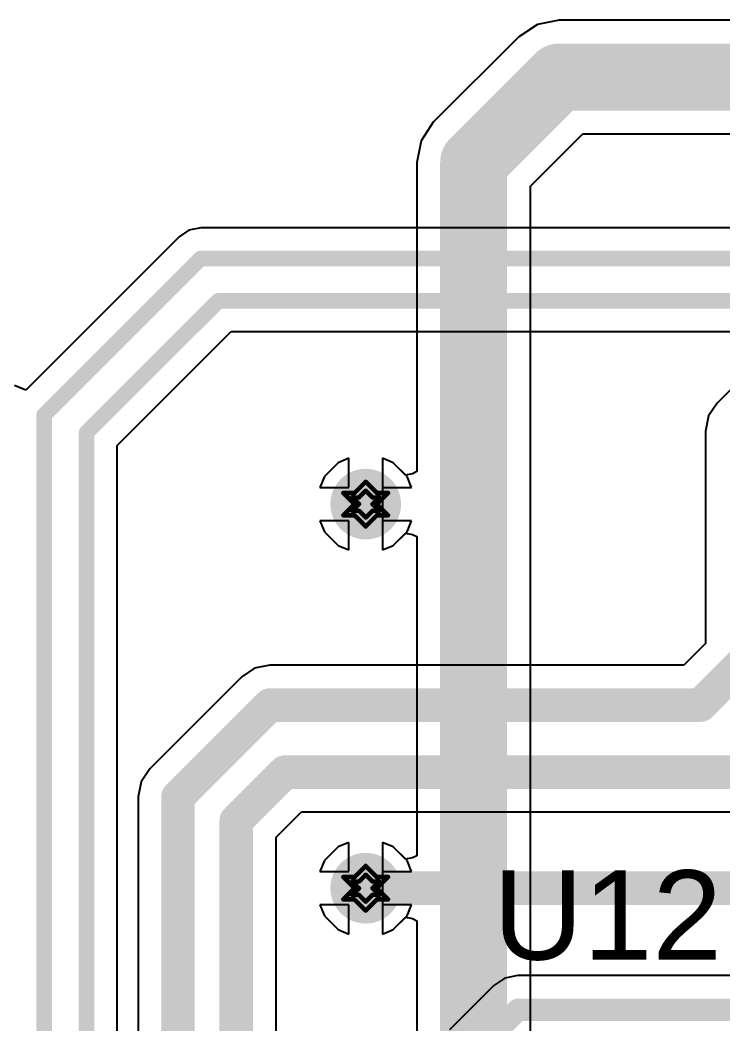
# Model space of a CAD drawing. Header units: inches. Extents: x -18 to 237, y -41 to 211.
# Drawn here: x 44.58 to 52.58, y 69.4 to 80.82 of the extents above; entities that cross this region are included whole.
import ezdxf

# ---------------------------------------------------------------- set-up
doc = ezdxf.new("R2010")
doc.units = ezdxf.units.IN
for name, color, linetype in [('Bottom Layer', 5, 'Continuous'), ('Bottom Solder', 6, 'Continuous'), ('Drill Drawing', 1, 'Continuous'), ('Top Layer', 1, 'Continuous'), ('Top Overlay', 2, 'Continuous'), ('Top Solder', 216, 'Continuous'), ('Via Holes', 16, 'Continuous')]:
    doc.layers.add(name, color=color, linetype=linetype)
doc.styles.add('Arial', font='', dxfattribs={"height": 0.2})
doc.styles.get('Arial').set_extended_font_data('Arial')

msp = doc.modelspace()

# ---------------------------------------------------------------- hatches: boundary and pattern name
at = {"layer": 'Bottom Layer'}
h = msp.add_hatch(color=5, dxfattribs=at)
edge = h.paths.add_edge_path()
edge.add_arc((48.514, 75.314), 0.3, 0, 360)
h = msp.add_hatch(color=5, dxfattribs=at)
edge = h.paths.add_edge_path()
edge.add_arc((48.514, 70.945), 0.3, 0, 360)
at = {"layer": 'Bottom Solder'}
h = msp.add_hatch(color=6, dxfattribs=at)
edge = h.paths.add_edge_path()
edge.add_arc((48.514, 75.314), 0.402, 0, 360)
h = msp.add_hatch(color=6, dxfattribs=at)
edge = h.paths.add_edge_path()
edge.add_arc((48.514, 70.945), 0.402, 0, 360)
at = {"layer": 'Top Layer'}
h = msp.add_hatch(color=1, dxfattribs=at)
edge = h.paths.add_edge_path()
edge.add_arc((48.514, 75.314), 0.3, 0, 360)
h = msp.add_hatch(color=1, dxfattribs=at)
edge = h.paths.add_edge_path()
edge.add_arc((48.514, 70.945), 0.3, 0, 360)
at = {"layer": 'Top Solder'}
h = msp.add_hatch(color=216, dxfattribs=at)
edge = h.paths.add_edge_path()
edge.add_arc((48.514, 75.314), 0.402, 0, 360)
h = msp.add_hatch(color=216, dxfattribs=at)
edge = h.paths.add_edge_path()
edge.add_arc((48.514, 70.945), 0.402, 0, 360)
at = {"layer": 'Via Holes'}
h = msp.add_hatch(color=7, dxfattribs=at)
edge = h.paths.add_edge_path()
edge.add_arc((48.514, 75.314), 0.15, 0, 360)
h = msp.add_hatch(color=7, dxfattribs=at)
edge = h.paths.add_edge_path()
edge.add_arc((48.514, 70.945), 0.15, 0, 360)

# ---------------------------------------------------------------- linework, layer by layer
at = {"layer": 'Bottom Layer'}
for p, q in [((50.466, 80.771), (50.256, 80.63)), ((50.714, 80.82), (50.466, 80.771)), ((72.728, 80.82), (50.714, 80.82)), ((50.256, 80.63), (49.283, 79.658)), ((49.283, 79.658), (49.143, 79.448)), ((50.389, 78.932), (50.982, 79.525)), ((50.982, 79.525), (72.459, 79.525)), ((49.143, 79.448), (49.094, 79.2)), ((49.094, 79.2), (49.094, 75.684)), ((50.389, 67.542), (50.389, 78.932)), ((48.324, 75.835), (48.2, 75.784)), ((48.324, 75.504), (48.324, 75.835)), ((48.828, 75.784), (48.705, 75.835)), ((48.705, 75.835), (48.705, 75.314)), ((48.2, 75.784), (48.044, 75.628)), ((48.967, 75.645), (48.828, 75.784)), ((48.044, 75.628), (47.993, 75.504)), ((49.047, 75.66), (48.967, 75.645)), ((49.094, 75.684), (49.047, 75.66)), ((47.993, 75.504), (48.324, 75.504)), ((48.705, 75.314), (48.705, 74.793)), ((48.324, 75.123), (47.993, 75.123)), ((47.993, 75.123), (48.044, 75)), ((48.324, 74.793), (48.324, 75.123)), ((48.044, 75), (48.2, 74.844)), ((48.828, 74.844), (48.967, 74.983)), ((48.967, 74.983), (49.047, 74.968)), ((49.047, 74.968), (49.094, 74.944)), ((49.094, 74.944), (49.094, 71.315)), ((48.2, 74.844), (48.324, 74.793)), ((48.705, 74.793), (48.828, 74.844)), ((48.2, 71.415), (48.044, 71.259)), ((48.324, 71.466), (48.2, 71.415)), ((48.324, 71.136), (48.324, 71.466)), ((48.828, 71.415), (48.705, 71.466)), ((48.705, 71.466), (48.705, 70.945)), ((48.967, 71.276), (48.828, 71.415)), ((48.044, 71.259), (47.993, 71.136)), ((49.047, 71.291), (48.967, 71.276)), ((49.094, 71.315), (49.047, 71.291)), ((47.993, 71.136), (48.324, 71.136)), ((48.705, 70.945), (48.705, 70.424)), ((48.324, 70.755), (47.993, 70.755)), ((47.993, 70.755), (48.044, 70.631)), ((48.324, 70.424), (48.324, 70.755)), ((48.044, 70.631), (48.2, 70.476)), ((48.828, 70.476), (48.967, 70.614)), ((48.967, 70.614), (49.047, 70.599)), ((49.047, 70.599), (49.094, 70.576)), ((49.094, 70.576), (49.094, 68.189)), ((48.2, 70.476), (48.324, 70.424)), ((48.705, 70.424), (48.828, 70.476))]:
    msp.add_line(p, q, dxfattribs=at)
at = {"layer": 'Bottom Layer', "const_width": 0.762}
for points in [[(49.741, 79.2), (50.714, 80.172)], [(50.714, 80.172), (72.728, 80.172)], [(49.741, 67.542), (49.741, 79.2)]]:
    msp.add_lwpolyline(points, dxfattribs=at)
at = {"layer": 'Bottom Layer', "const_width": 0.381}
for points in [[(50.523, 80.172, 1), (50.904, 80.172, 1)], [(50.523, 80.172, 1), (50.904, 80.172, 1)], [(49.551, 79.2, 1), (49.932, 79.2, 1)], [(49.551, 79.2, 1), (49.932, 79.2, 1)]]:
    msp.add_lwpolyline(points, format="xyb", close=True, dxfattribs=at)
at = {"layer": 'Drill Drawing', "const_width": 0.0508}
for points in [[(48.387, 75.441), (48.514, 75.568)], [(48.514, 75.568), (48.641, 75.441)], [(48.438, 75.39), (48.514, 75.466)], [(48.514, 75.466), (48.59, 75.39)], [(48.26, 75.441), (48.387, 75.314)], [(48.26, 75.441), (48.387, 75.441)], [(48.362, 75.39), (48.438, 75.314)], [(48.362, 75.39), (48.438, 75.39)], [(48.59, 75.39), (48.666, 75.39)], [(48.59, 75.314), (48.666, 75.39)], [(48.641, 75.441), (48.768, 75.441)], [(48.641, 75.314), (48.768, 75.441)], [(48.26, 75.187), (48.387, 75.314)], [(48.362, 75.238), (48.438, 75.314)], [(48.362, 75.238), (48.438, 75.238)], [(48.438, 75.238), (48.514, 75.162)], [(48.514, 75.162), (48.59, 75.238)], [(48.59, 75.314), (48.666, 75.238)], [(48.59, 75.238), (48.666, 75.238)], [(48.641, 75.314), (48.768, 75.187)], [(48.26, 75.187), (48.387, 75.187)], [(48.387, 75.187), (48.514, 75.06)], [(48.514, 75.06), (48.641, 75.187)], [(48.641, 75.187), (48.768, 75.187)], [(48.387, 71.072), (48.514, 71.199)], [(48.514, 71.199), (48.641, 71.072)], [(48.26, 71.072), (48.387, 70.945)], [(48.26, 71.072), (48.387, 71.072)], [(48.362, 71.021), (48.438, 70.945)], [(48.362, 71.021), (48.438, 71.021)], [(48.438, 71.021), (48.514, 71.098)], [(48.514, 71.098), (48.59, 71.021)], [(48.59, 71.021), (48.666, 71.021)], [(48.59, 70.945), (48.666, 71.021)], [(48.641, 71.072), (48.768, 71.072)], [(48.641, 70.945), (48.768, 71.072)], [(48.26, 70.818), (48.387, 70.945)], [(48.362, 70.869), (48.438, 70.945)], [(48.59, 70.945), (48.666, 70.869)], [(48.641, 70.945), (48.768, 70.818)], [(48.26, 70.818), (48.387, 70.818)], [(48.362, 70.869), (48.438, 70.869)], [(48.387, 70.818), (48.514, 70.691)], [(48.438, 70.869), (48.514, 70.793)], [(48.514, 70.793), (48.59, 70.869)], [(48.514, 70.691), (48.641, 70.818)], [(48.59, 70.869), (48.666, 70.869)], [(48.641, 70.818), (48.768, 70.818)]]:
    msp.add_lwpolyline(points, dxfattribs=at)
at = {"layer": 'Drill Drawing', "const_width": 0.0254}
for points in [[(48.501, 75.568, 1), (48.527, 75.568, 1)], [(48.501, 75.568, 1), (48.527, 75.568, 1)], [(48.501, 75.466, 1), (48.527, 75.466, 1)], [(48.501, 75.466, 1), (48.527, 75.466, 1)], [(48.247, 75.441, 1), (48.273, 75.441, 1)], [(48.247, 75.441, 1), (48.273, 75.441, 1)], [(48.349, 75.39, 1), (48.374, 75.39, 1)], [(48.349, 75.39, 1), (48.374, 75.39, 1)], [(48.374, 75.441, 1), (48.4, 75.441, 1)], [(48.374, 75.441, 1), (48.4, 75.441, 1)], [(48.425, 75.39, 1), (48.451, 75.39, 1)], [(48.425, 75.39, 1), (48.451, 75.39, 1)], [(48.578, 75.39, 1), (48.603, 75.39, 1)], [(48.578, 75.39, 1), (48.603, 75.39, 1)], [(48.628, 75.441, 1), (48.654, 75.441, 1)], [(48.628, 75.441, 1), (48.654, 75.441, 1)], [(48.654, 75.39, 1), (48.679, 75.39, 1)], [(48.654, 75.39, 1), (48.679, 75.39, 1)], [(48.755, 75.441, 1), (48.781, 75.441, 1)], [(48.755, 75.441, 1), (48.781, 75.441, 1)], [(48.349, 75.238, 1), (48.374, 75.238, 1)], [(48.349, 75.238, 1), (48.374, 75.238, 1)], [(48.374, 75.314, 1), (48.4, 75.314, 1)], [(48.374, 75.314, 1), (48.4, 75.314, 1)], [(48.425, 75.314, 1), (48.451, 75.314, 1)], [(48.425, 75.314, 1), (48.451, 75.314, 1)], [(48.425, 75.238, 1), (48.451, 75.238, 1)], [(48.425, 75.238, 1), (48.451, 75.238, 1)], [(48.578, 75.314, 1), (48.603, 75.314, 1)], [(48.578, 75.314, 1), (48.603, 75.314, 1)], [(48.578, 75.238, 1), (48.603, 75.238, 1)], [(48.578, 75.238, 1), (48.603, 75.238, 1)], [(48.628, 75.314, 1), (48.654, 75.314, 1)], [(48.628, 75.314, 1), (48.654, 75.314, 1)], [(48.654, 75.238, 1), (48.679, 75.238, 1)], [(48.654, 75.238, 1), (48.679, 75.238, 1)], [(48.247, 75.187, 1), (48.273, 75.187, 1)], [(48.247, 75.187, 1), (48.273, 75.187, 1)], [(48.374, 75.187, 1), (48.4, 75.187, 1)], [(48.374, 75.187, 1), (48.4, 75.187, 1)], [(48.501, 75.162, 1), (48.527, 75.162, 1)], [(48.501, 75.162, 1), (48.527, 75.162, 1)], [(48.628, 75.187, 1), (48.654, 75.187, 1)], [(48.628, 75.187, 1), (48.654, 75.187, 1)], [(48.755, 75.187, 1), (48.781, 75.187, 1)], [(48.755, 75.187, 1), (48.781, 75.187, 1)], [(48.501, 75.06, 1), (48.527, 75.06, 1)], [(48.501, 75.06, 1), (48.527, 75.06, 1)], [(48.501, 71.199, 1), (48.527, 71.199, 1)], [(48.501, 71.199, 1), (48.527, 71.199, 1)], [(48.247, 71.072, 1), (48.273, 71.072, 1)], [(48.247, 71.072, 1), (48.273, 71.072, 1)], [(48.349, 71.021, 1), (48.374, 71.021, 1)], [(48.349, 71.021, 1), (48.374, 71.021, 1)], [(48.374, 71.072, 1), (48.4, 71.072, 1)], [(48.374, 71.072, 1), (48.4, 71.072, 1)], [(48.425, 71.021, 1), (48.451, 71.021, 1)], [(48.425, 71.021, 1), (48.451, 71.021, 1)], [(48.501, 71.098, 1), (48.527, 71.098, 1)], [(48.501, 71.098, 1), (48.527, 71.098, 1)], [(48.578, 71.021, 1), (48.603, 71.021, 1)], [(48.578, 71.021, 1), (48.603, 71.021, 1)], [(48.628, 71.072, 1), (48.654, 71.072, 1)], [(48.628, 71.072, 1), (48.654, 71.072, 1)], [(48.654, 71.021, 1), (48.679, 71.021, 1)], [(48.654, 71.021, 1), (48.679, 71.021, 1)], [(48.755, 71.072, 1), (48.781, 71.072, 1)], [(48.755, 71.072, 1), (48.781, 71.072, 1)], [(48.374, 70.945, 1), (48.4, 70.945, 1)], [(48.374, 70.945, 1), (48.4, 70.945, 1)], [(48.425, 70.945, 1), (48.451, 70.945, 1)], [(48.425, 70.945, 1), (48.451, 70.945, 1)], [(48.578, 70.945, 1), (48.603, 70.945, 1)], [(48.578, 70.945, 1), (48.603, 70.945, 1)], [(48.628, 70.945, 1), (48.654, 70.945, 1)], [(48.628, 70.945, 1), (48.654, 70.945, 1)], [(48.247, 70.818, 1), (48.273, 70.818, 1)], [(48.247, 70.818, 1), (48.273, 70.818, 1)], [(48.349, 70.869, 1), (48.374, 70.869, 1)], [(48.349, 70.869, 1), (48.374, 70.869, 1)], [(48.374, 70.818, 1), (48.4, 70.818, 1)], [(48.374, 70.818, 1), (48.4, 70.818, 1)], [(48.425, 70.869, 1), (48.451, 70.869, 1)], [(48.425, 70.869, 1), (48.451, 70.869, 1)], [(48.501, 70.793, 1), (48.527, 70.793, 1)], [(48.501, 70.793, 1), (48.527, 70.793, 1)], [(48.578, 70.869, 1), (48.603, 70.869, 1)], [(48.578, 70.869, 1), (48.603, 70.869, 1)], [(48.628, 70.818, 1), (48.654, 70.818, 1)], [(48.628, 70.818, 1), (48.654, 70.818, 1)], [(48.654, 70.869, 1), (48.679, 70.869, 1)], [(48.654, 70.869, 1), (48.679, 70.869, 1)], [(48.755, 70.818, 1), (48.781, 70.818, 1)], [(48.755, 70.818, 1), (48.781, 70.818, 1)], [(48.501, 70.691, 1), (48.527, 70.691, 1)], [(48.501, 70.691, 1), (48.527, 70.691, 1)]]:
    msp.add_lwpolyline(points, format="xyb", close=True, dxfattribs=at)
at = {"layer": 'Top Layer'}
for p, q in [((46.638, 78.458), (46.504, 78.431)), ((66.469, 78.458), (46.638, 78.458)), ((46.638, 78.458), (46.638, 78.458)), ((46.391, 78.355), (44.647, 76.612)), ((46.504, 78.431), (46.391, 78.355)), ((46.391, 78.355), (46.391, 78.355)), ((45.689, 75.982), (46.983, 77.276)), ((46.983, 77.276), (66.124, 77.276)), ((52.952, 76.904), (52.512, 76.464)), ((44.647, 76.612), (44.52, 76.664)), ((52.512, 76.464), (52.413, 76.317)), ((52.413, 76.317), (52.379, 76.144)), ((52.379, 76.144), (52.379, 73.727)), ((45.689, 57.969), (45.689, 75.982)), ((48.324, 75.835), (48.2, 75.784)), ((48.324, 75.504), (48.324, 75.835)), ((48.828, 75.784), (48.705, 75.835)), ((48.705, 75.835), (48.705, 75.504)), ((48.2, 75.784), (48.044, 75.628)), ((48.984, 75.628), (48.828, 75.784)), ((48.044, 75.628), (47.993, 75.504)), ((49.035, 75.504), (48.984, 75.628)), ((47.993, 75.504), (48.324, 75.504)), ((48.705, 75.504), (49.035, 75.504)), ((48.324, 75.123), (47.993, 75.123)), ((47.993, 75.123), (48.044, 75)), ((48.324, 74.793), (48.324, 75.123)), ((49.035, 75.123), (48.705, 75.123)), ((48.705, 75.123), (48.705, 74.793)), ((48.984, 75), (49.035, 75.123)), ((48.044, 75), (48.2, 74.844)), ((48.828, 74.844), (48.984, 75)), ((48.2, 74.844), (48.324, 74.793)), ((48.705, 74.793), (48.828, 74.844)), ((52.379, 73.727), (52.133, 73.481)), ((47.251, 73.447), (47.104, 73.348)), ((47.424, 73.481), (47.251, 73.447)), ((52.133, 73.481), (47.424, 73.481)), ((47.104, 73.348), (46.059, 72.304)), ((46.059, 72.304), (45.961, 72.157)), ((45.961, 72.157), (45.926, 71.983)), ((45.926, 71.983), (45.926, 60.507)), ((47.494, 71.524), (47.783, 71.813)), ((47.783, 71.813), (54.849, 71.813)), ((47.494, 66.54), (47.494, 71.524)), ((48.2, 71.415), (48.044, 71.259)), ((48.324, 71.466), (48.2, 71.415)), ((48.324, 71.136), (48.324, 71.466)), ((48.828, 71.415), (48.705, 71.466)), ((48.705, 71.466), (48.705, 71.136)), ((48.984, 71.259), (48.828, 71.415)), ((48.044, 71.259), (47.993, 71.136)), ((49.035, 71.136), (48.984, 71.259)), ((47.993, 71.136), (48.324, 71.136)), ((48.705, 71.136), (49.035, 71.136)), ((48.324, 70.755), (47.993, 70.755)), ((47.993, 70.755), (48.044, 70.631)), ((48.324, 70.424), (48.324, 70.755)), ((49.035, 70.755), (48.705, 70.755)), ((48.705, 70.755), (48.705, 70.424)), ((48.984, 70.631), (49.035, 70.755)), ((48.044, 70.631), (48.2, 70.476)), ((48.828, 70.476), (48.984, 70.631)), ((48.2, 70.476), (48.324, 70.424)), ((48.705, 70.424), (48.828, 70.476)), ((50.097, 69.922), (49.971, 69.838)), ((50.246, 69.952), (50.097, 69.922)), ((63.448, 69.952), (50.246, 69.952)), ((49.971, 69.838), (49.467, 69.333))]:
    msp.add_line(p, q, dxfattribs=at)
for points, const_width in [([(44.856, 76.327), (46.638, 78.108)], 0.178), ([(46.638, 78.108), (66.469, 78.108)], 0.178), ([(45.339, 76.127), (46.838, 77.625)], 0.178), ([(46.838, 77.625), (66.269, 77.625)], 0.178), ([(44.856, 58.169), (44.856, 76.327)], 0.178), ([(45.339, 57.969), (45.339, 76.127)], 0.178), ([(52.321, 73.028), (52.832, 73.539)], 0.381), ([(46.379, 71.983), (47.424, 73.028)], 0.381), ([(47.424, 73.028), (52.321, 73.028)], 0.381), ([(47.041, 71.712), (47.595, 72.266)], 0.381), ([(47.595, 72.266), (54.849, 72.266)], 0.381), ([(46.379, 60.507), (46.379, 71.983)], 0.381), ([(47.041, 60.856), (47.041, 71.712)], 0.381), ([(48.514, 70.945), (63.271, 70.945)], 0.381), ([(49.741, 69.058), (50.246, 69.563)], 0.254), ([(50.246, 69.563), (63.608, 69.563)], 0.254)]:
    msp.add_lwpolyline(points, dxfattribs=dict(at, const_width=const_width))
for points, const_width in [([(46.593, 78.108, 1), (46.682, 78.108, 1)], 0.0889), ([(46.593, 78.108, 1), (46.682, 78.108, 1)], 0.0889), ([(46.793, 77.625, 1), (46.882, 77.625, 1)], 0.0889), ([(46.793, 77.625, 1), (46.882, 77.625, 1)], 0.0889), ([(44.812, 76.327, 1), (44.901, 76.327, 1)], 0.0889), ([(44.812, 76.327, 1), (44.901, 76.327, 1)], 0.0889), ([(45.295, 76.127, 1), (45.383, 76.127, 1)], 0.0889), ([(45.295, 76.127, 1), (45.383, 76.127, 1)], 0.0889), ([(47.329, 73.028, 1), (47.519, 73.028, 1)], 0.191), ([(47.329, 73.028, 1), (47.519, 73.028, 1)], 0.191), ([(52.225, 73.028, 1), (52.416, 73.028, 1)], 0.191), ([(52.225, 73.028, 1), (52.416, 73.028, 1)], 0.191), ([(47.5, 72.266, 1), (47.69, 72.266, 1)], 0.191), ([(47.5, 72.266, 1), (47.69, 72.266, 1)], 0.191), ([(46.284, 71.983, 1), (46.475, 71.983, 1)], 0.191), ([(46.284, 71.983, 1), (46.475, 71.983, 1)], 0.191), ([(46.946, 71.712, 1), (47.136, 71.712, 1)], 0.191), ([(46.946, 71.712, 1), (47.136, 71.712, 1)], 0.191), ([(48.419, 70.945, 1), (48.609, 70.945, 1)], 0.191), ([(50.183, 69.563, 1), (50.31, 69.563, 1)], 0.127), ([(50.183, 69.563, 1), (50.31, 69.563, 1)], 0.127)]:
    msp.add_lwpolyline(points, format="xyb", close=True, dxfattribs=dict(at, const_width=const_width))

# ---------------------------------------------------------------- texts
at = {"layer": 'Top Overlay', "style": 'Arial'}
msp.add_text('U12', height=1.016, dxfattribs=at).set_placement((49.962, 70.133))

doc.saveas('drawing.dxf')
